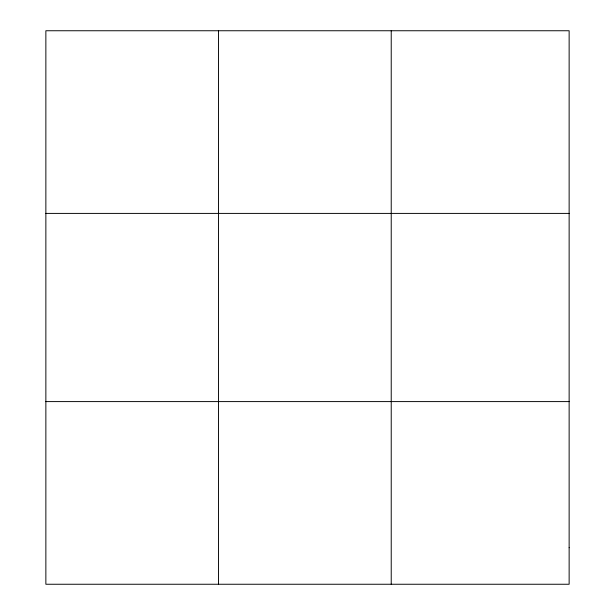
<?xml version="1.0" encoding="UTF-8"?>
<svg xmlns="http://www.w3.org/2000/svg" width="615" height="615" viewBox="0 0 615 615"><rect width="100%" height="100%" fill="white"/><g stroke="black" fill="none" stroke-linecap="round" stroke-linejoin="round"><path stroke-width="0.92" d="M218.54 30.75L218.54 584.25M391.225 30.75L391.225 584.25M45.864 213.405L569.136 213.405M45.864 401.595L569.136 401.595M569.136 547.719L569.136 584.25L45.864 584.25L45.864 30.75L569.136 30.75L569.136 547.719"/></g></svg>
